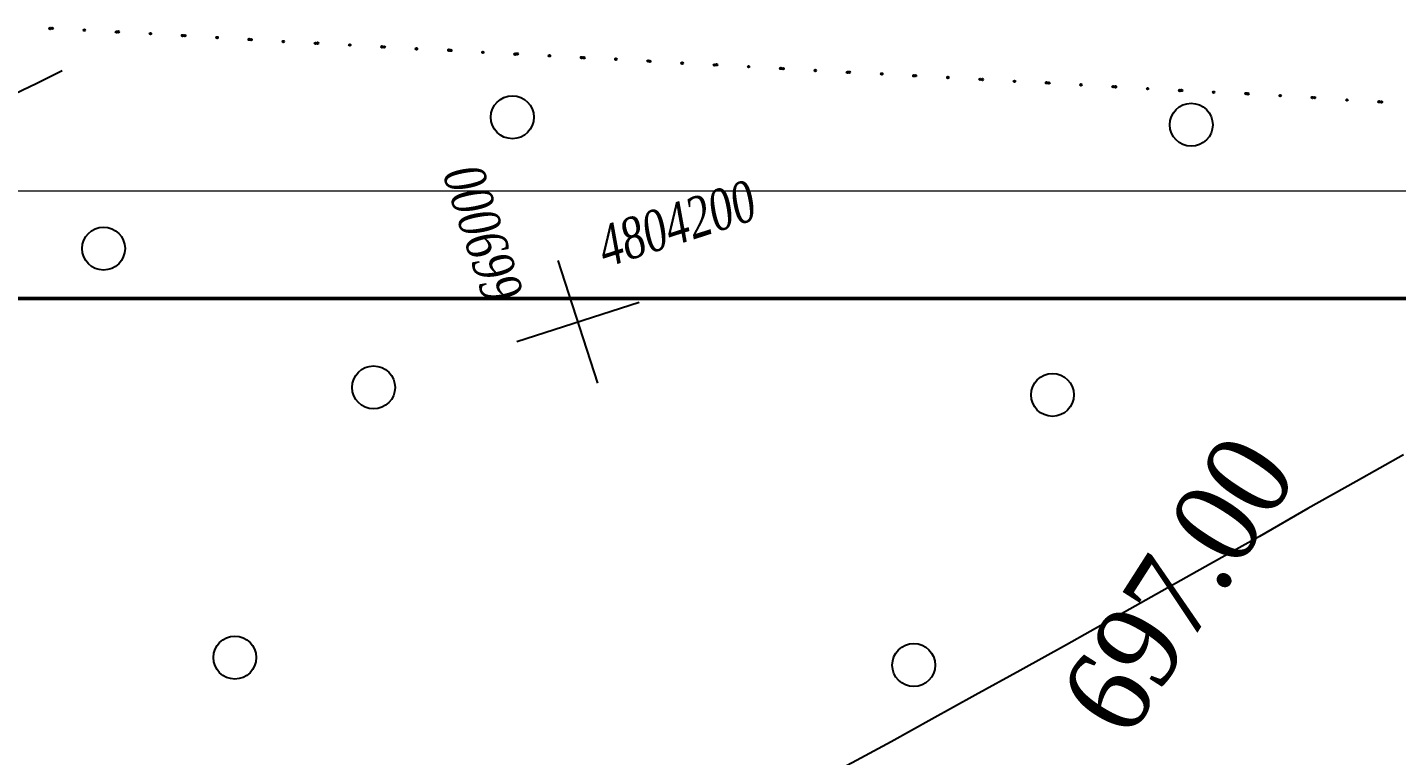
# Model space of a CAD drawing. Header units: millimetres. Extents: x 1353783 to 6492029790, y -7276956 to -512500.
# Drawn here: x 9959466 to 9965844, y -2783459 to -2780068 of the extents above; entities that cross this region are included whole.
import ezdxf

# ---------------------------------------------------------------- set-up
doc = ezdxf.new("R2010")
doc.units = ezdxf.units.MM
doc.linetypes.add('CONTI', pattern=[0])
doc.layers.get('0').update_dxf_attribs({"lineweight": 5})
doc.layers.get('Defpoints').update_dxf_attribs({"color": 255})
for name, color, linetype in [('GORIZUNKNOWN', 32, 'CONTI'), ('SETKR', 7, 'CONTI'), ('SIT_LРЕЛЬЕФ', 7, 'CONTI'), ('ZAPSKРАСТЕНИ', 94, 'CONTI'), ('РЕЛЬЕФ', 7, 'CONTI')]:
    doc.layers.add(name, color=color, linetype=linetype)
doc.layers.add('штамп', color=7, linetype='Continuous', lineweight=50)
doc.styles.add('SHRFT', font='', dxfattribs={"width": 0.75})
doc.styles.add('tandem1', font='', dxfattribs={"width": 0.9})
doc.styles.get('SHRFT').set_extended_font_data('Times New Roman Cyr', italic=True)
doc.styles.get('tandem1').set_extended_font_data('Times New Roman')

# ---------------------------------------------------------------- blocks, each defined once
blk = doc.blocks.new('BL_333')
at = {"color": 0}
for p, q in [((0, -3), (0, 3)), ((-3, 0), (3, 0))]:
    blk.add_line(p, q, dxfattribs=at)
blk = doc.blocks.new('BL_2004')
at = {"color": 0}
blk.add_circle((0, 0), 1, dxfattribs=at)
blk = doc.blocks.new('оо')
at = {"layer": 'GORIZUNKNOWN', "color": 9, "true_color": 0xc7c8ca}
for points in [[(222807.343, -3431449.692), (222808.093, -3431449.592), (222808.743, -3431449.492)], [(222835.753, -3431467.562), (222834.513, -3431467.812), (222833.243, -3431468.072), (222831.973, -3431468.342), (222830.693, -3431468.602), (222829.423, -3431468.862), (222828.163, -3431469.122), (222826.923, -3431469.372), (222825.713, -3431469.612), (222824.543, -3431469.842), (222823.413, -3431470.062), (222822.343, -3431470.272), (222821.333, -3431470.462), (222820.383, -3431470.632), (222819.493, -3431470.792), (222818.673, -3431470.942), (222817.923, -3431471.072), (222817.243, -3431471.182), (222816.643, -3431471.292), (222816.113, -3431471.382), (222815.663, -3431471.452)]]:
    blk.add_lwpolyline(points, dxfattribs=at)
at = {"layer": 'SIT_LРЕЛЬЕФ', "color": 9, "true_color": 0xc7c8ca}
for centre in [(222808.773, -3431448.472), (222808.823, -3431448.482), (222809.523, -3431448.752), (222810.223, -3431449.022), (222810.263, -3431449.032), (222810.963, -3431449.302), (222811.663, -3431449.572), (222811.713, -3431449.592), (222812.413, -3431449.862), (222813.113, -3431450.132), (222813.153, -3431450.152), (222813.853, -3431450.422), (222814.553, -3431450.692), (222814.603, -3431450.702), (222815.303, -3431450.972), (222816.003, -3431451.242), (222816.053, -3431451.262), (222816.753, -3431451.532), (222817.463, -3431451.792), (222817.503, -3431451.812), (222818.203, -3431452.082), (222818.903, -3431452.352), (222818.953, -3431452.362), (222819.653, -3431452.632), (222820.353, -3431452.902), (222820.403, -3431452.922), (222821.103, -3431453.182), (222821.803, -3431453.452), (222821.843, -3431453.472), (222822.543, -3431453.742), (222823.243, -3431454.012), (222823.293, -3431454.022), (222823.993, -3431454.292), (222824.693, -3431454.562), (222824.743, -3431454.582), (222825.443, -3431454.852), (222826.143, -3431455.122), (222826.183, -3431455.132), (222826.893, -3431455.402), (222827.593, -3431455.672), (222827.633, -3431455.682), (222828.333, -3431455.952), (222829.033, -3431456.222), (222829.083, -3431456.242), (222829.783, -3431456.512), (222830.483, -3431456.772), (222830.533, -3431456.792), (222831.233, -3431457.062), (222831.933, -3431457.332), (222831.983, -3431457.352), (222832.683, -3431457.622), (222833.383, -3431457.892), (222833.423, -3431457.902), (222834.123, -3431458.172), (222834.833, -3431458.432), (222834.873, -3431458.452), (222835.573, -3431458.722), (222836.273, -3431458.992), (222836.323, -3431459.012), (222837.023, -3431459.292), (222837.723, -3431459.562), (222837.773, -3431459.582)]:
    blk.add_circle(centre, 0.02, dxfattribs=at)
at = {"layer": 'SETKR', "color": 9, "true_color": 0xc7c8ca, "xscale": 0.5000000000000001, "yscale": 0.5000000000000001, "zscale": 0.5000000000000001}
blk.add_blockref('BL_333', (222818.393, -3431458.732), dxfattribs=at)
at = {"layer": 'ZAPSKРАСТЕНИ', "color": 9, "true_color": 0xc7c8ca, "xscale": 0.5000000000000001, "yscale": 0.5000000000000001, "zscale": 0.5000000000000001}
for p in [(222808.393, -3431453.732), (222818.393, -3431453.732), (222813.393, -3431458.732), (222833.393, -3431458.732), (222808.393, -3431463.732), (222828.393, -3431463.732), (222823.393, -3431468.732)]:
    blk.add_blockref('BL_2004', p, dxfattribs=at)
at = {"layer": 'РЕЛЬЕФ', "color": 9, "true_color": 0xc7c8ca, "style": 'SHRFT', "width": 0.75}
blk.add_text('669000', height=0.95, rotation=90, dxfattribs=at).set_placement((222817.393, -3431457.732))
blk.add_text('4804200', height=0.95, dxfattribs=at).set_placement((222819.393, -3431457.732))

msp = doc.modelspace()

# ---------------------------------------------------------------- linework, layer by layer
at = {"layer": 'штамп', "linetype": 'Continuous', "lineweight": 18}
msp.add_lwpolyline([(10055462, -2780830.5), (9936562, -2780830.5), (9936562, -2864930.5), (10055462, -2864930.5)], close=True, dxfattribs=at)
at = {"layer": 'штамп', "linetype": 'Continuous', "lineweight": 50}
msp.add_lwpolyline([(9938562, -2781330.5), (10054962, -2781330.5), (10054962, -2864430.5), (9938562, -2864430.5)], close=True, dxfattribs=at)

# ---------------------------------------------------------------- block references
at = {"layer": 'РЕЛЬЕФ', "color": 240, "lineweight": 30, "true_color": 0xed1f24, "xscale": 200.0000000000001, "yscale": 200.0000000000001, "zscale": 200.0000000000001, "rotation": 17.80578495452471}
msp.add_blockref('оо', (-242329121, 637008728.1), dxfattribs=at)

# ---------------------------------------------------------------- texts
at = {"layer": 'Defpoints', "color": 252, "true_color": 0x939598, "insert": (9964827.3, -2782665.5), "char_height": 396, "width": 748.003, "attachment_point": 5, "rotation": 57.40423, "style": 'tandem1'}
msp.add_mtext('697.00', dxfattribs=at)

doc.saveas('drawing.dxf')
